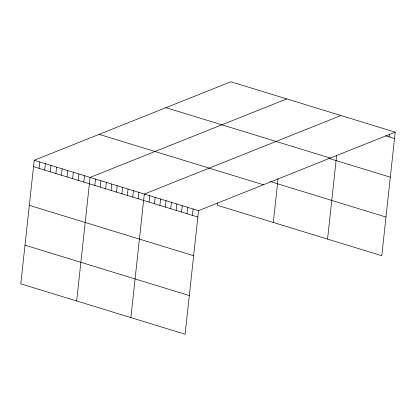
<?xml version="1.0" encoding="UTF-8"?>
<svg xmlns="http://www.w3.org/2000/svg" width="416" height="416" viewBox="0 0 416 416"><rect width="100%" height="100%" fill="white"/><g stroke="black" fill="none" stroke-linecap="round" stroke-linejoin="round"><path stroke-width="0.62" d="M395.2 132.163L230.885 81.77L34.221 160.274L20.8 283.837L185.115 334.23L198.536 210.668L395.2 132.163L381.779 255.726L217.464 205.332L217.729 202.878M39.114 168.371L39.811 161.99M44.704 170.082L45.396 163.701M50.289 171.798L50.981 165.417M55.879 173.508L56.571 167.128M61.464 175.224L62.156 168.844M67.049 176.935L67.746 170.555M72.639 178.651L73.33 172.271M78.224 180.362L78.915 173.982M83.808 182.078L84.505 175.698M76.669 300.971L90.09 177.408L286.754 98.904M94.817 185.453L95.514 179.072M100.24 187.117L100.937 180.736M105.664 188.781L106.356 182.395M111.088 190.44L111.779 184.059M116.511 192.104L117.203 185.723M121.93 193.768L122.626 187.387M127.353 195.432L128.045 189.051M132.777 197.096L133.468 190.71M138.2 198.754L138.892 192.374M130.889 317.6L144.316 194.038L340.974 115.534M149.042 202.082L149.734 195.702M154.466 203.746L155.158 197.361M159.89 205.405L160.581 199.025M165.308 207.069L166.005 200.689M170.732 208.733L171.428 202.353M176.155 210.397L176.847 204.017M181.579 212.061L182.27 205.676M186.997 213.72L187.694 207.34M192.421 215.384L193.118 209.004M273.328 222.466L278.08 178.74M327.553 239.096L336.617 155.672M389.085 136.88L389.36 134.326M385.471 135.772L394.508 138.544M165.989 107.676L330.304 158.07M328.853 158.366L390.307 177.211M270.083 181.511L385.975 217.053M99.122 134.368L263.437 184.761M34.221 160.274L198.536 210.668M33.53 166.655L197.844 217.048M29.328 205.327L193.643 255.715M25.002 245.17L189.316 295.558"/></g></svg>
